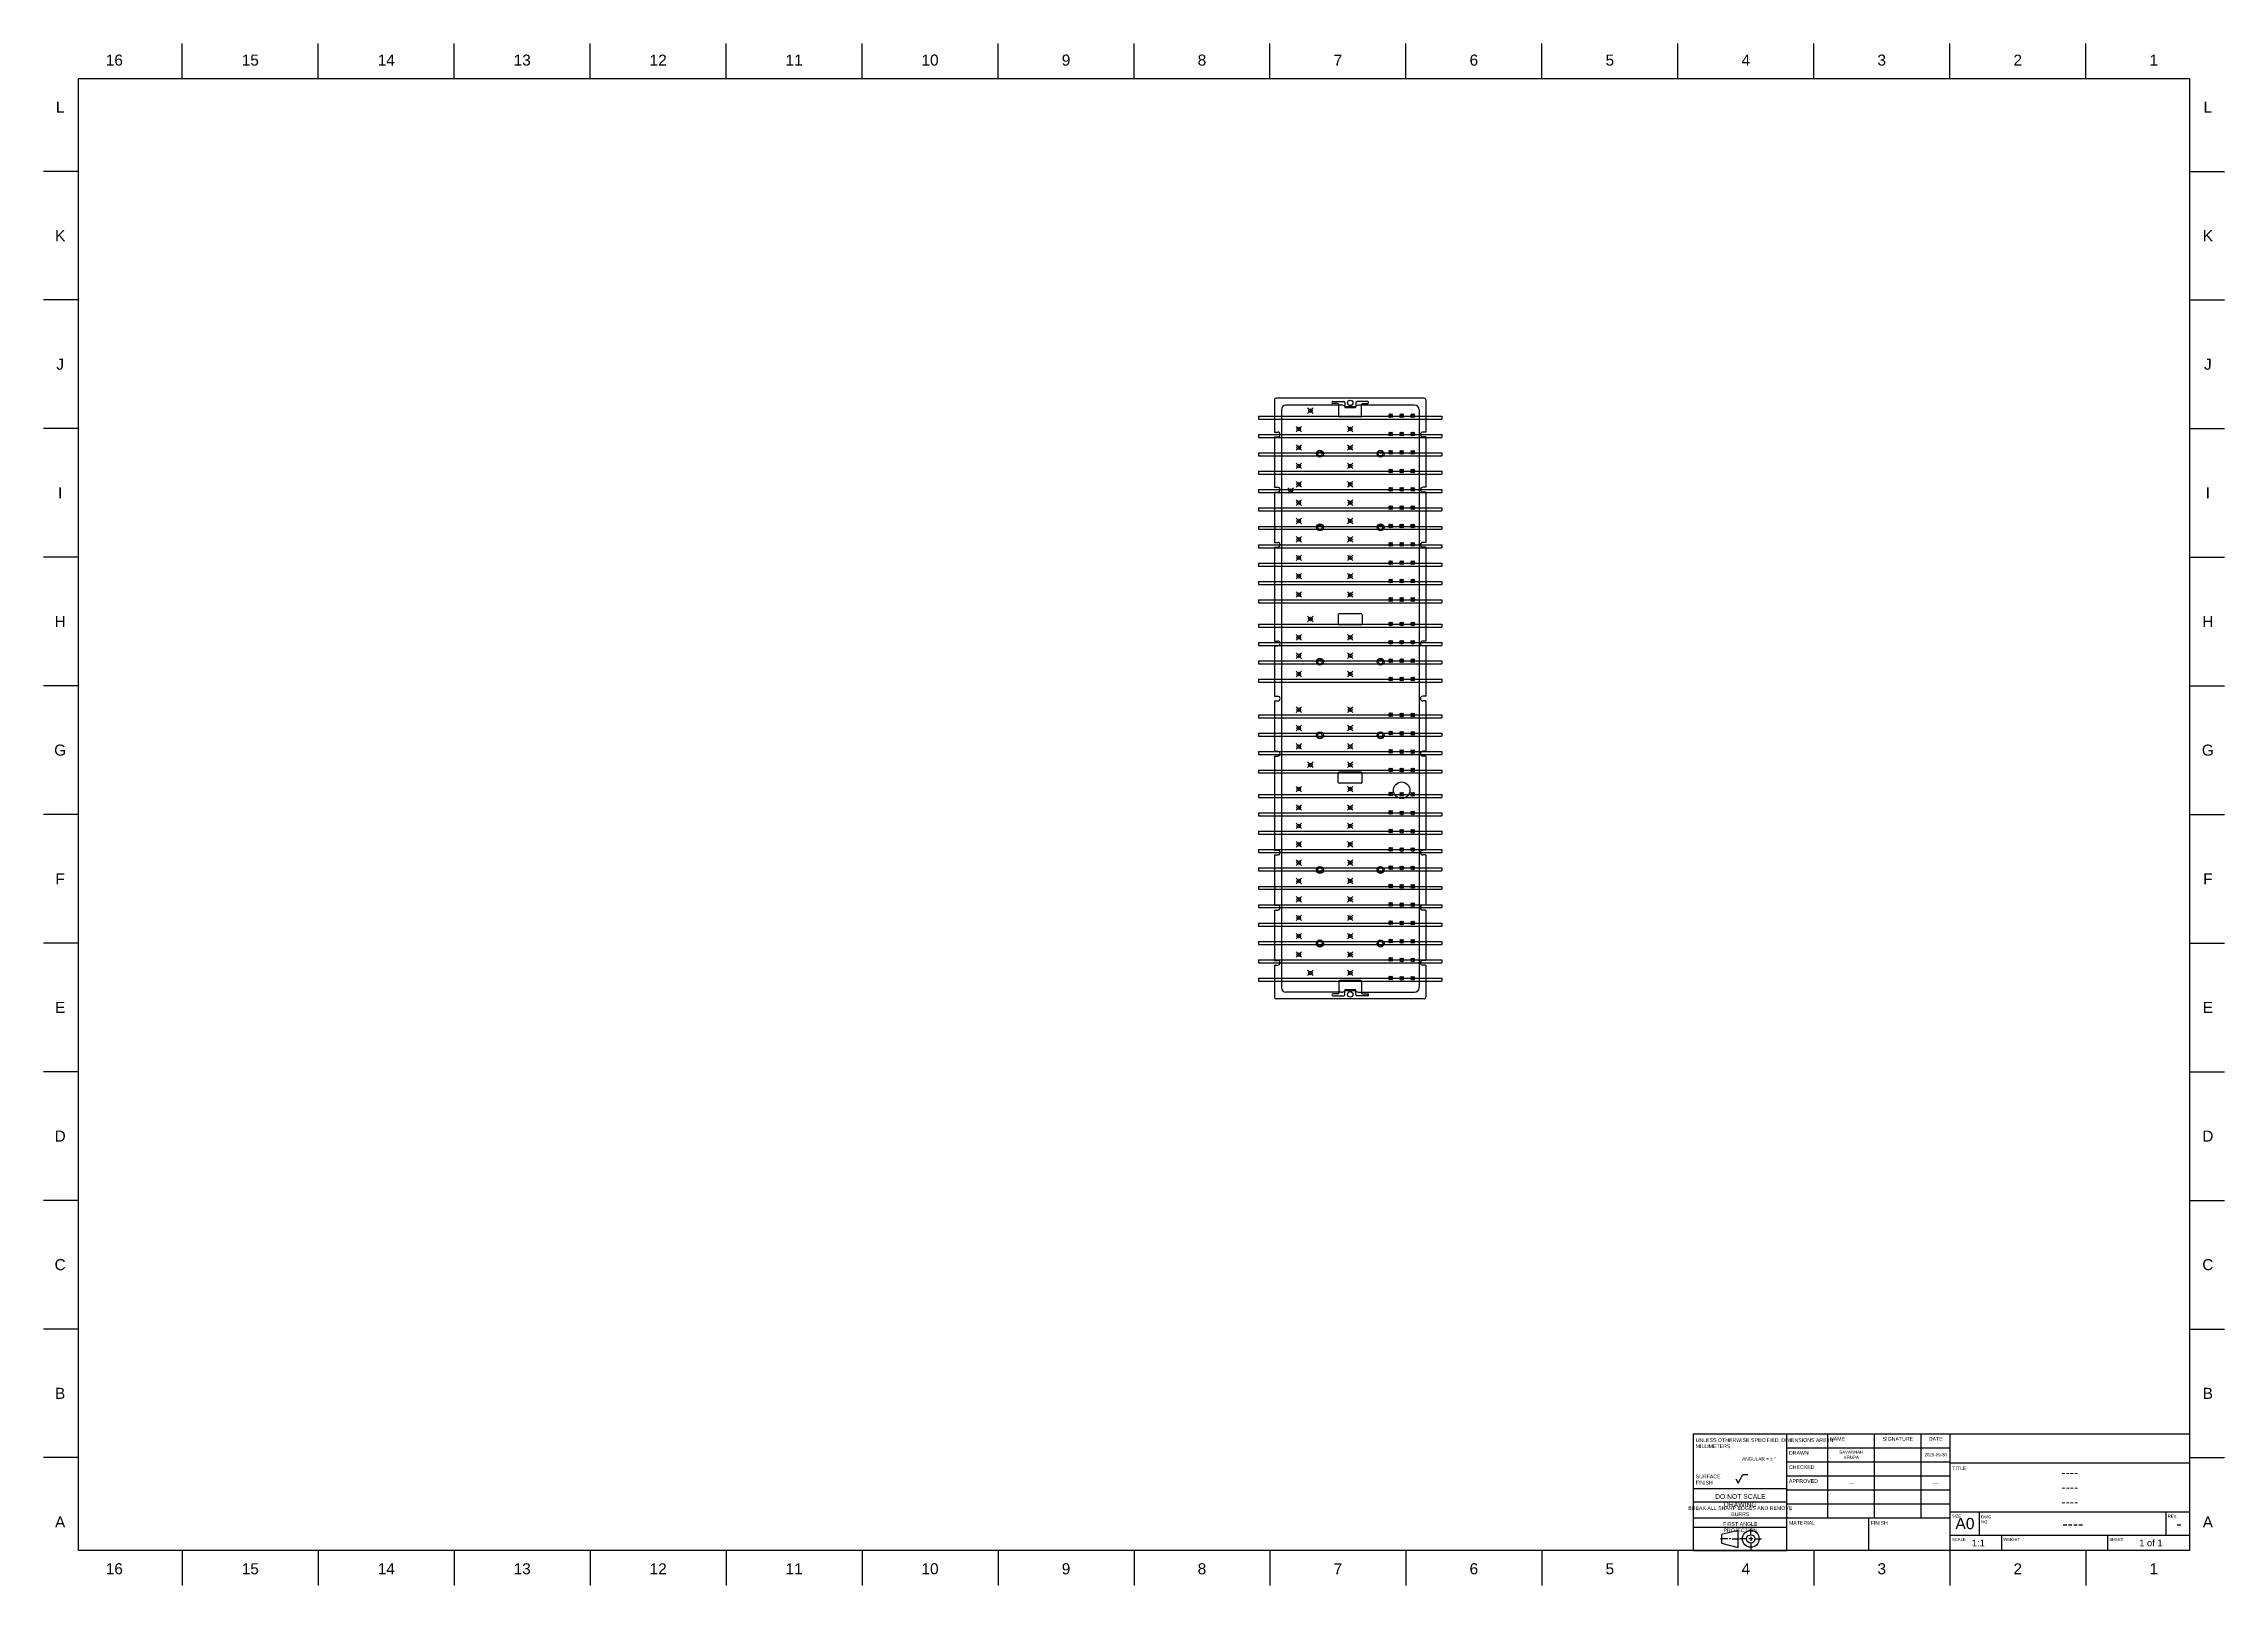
# Model space of a CAD drawing. Header units: millimetres. Extents: x 2 to 1189, y 1 to 840.
import ezdxf

# ---------------------------------------------------------------- set-up
doc = ezdxf.new("R2010")
doc.units = ezdxf.units.MM
for name, color, linetype in [('BORDER_FRAME', 7, 'Continuous'), ('BORDER_ZONES', 7, 'Continuous'), ('Default', 7, 'Continuous'), ('MODELSKETCH_VISIBLE', 7, 'Continuous'), ('TITLE_BLOCK', 7, 'Continuous'), ('VISIBLE', 7, 'Continuous')]:
    doc.layers.add(name, color=color, linetype=linetype)

msp = doc.modelspace()

# ---------------------------------------------------------------- linework, layer by layer
at = {"layer": 'BORDER_FRAME', "color": 7, "linetype": 'Continuous'}
for p, q in [((21, 20), (21, 821)), ((21, 821), (1170, 821)), ((1170, 821), (1170, 20)), ((1170, 20), (21, 20))]:
    msp.add_line(p, q, dxfattribs=at)
at = {"layer": 'BORDER_ZONES', "color": 7, "linetype": 'Continuous'}
for p, q in [((77.5, 821), (77.5, 840)), ((151.5, 821), (151.5, 840)), ((225.5, 821), (225.5, 840)), ((299.5, 821), (299.5, 840)), ((373.5, 821), (373.5, 840)), ((447.5, 821), (447.5, 840)), ((521.5, 821), (521.5, 840)), ((595.5, 821), (595.5, 840)), ((669.5, 821), (669.5, 840)), ((743.5, 821), (743.5, 840)), ((817.5, 821), (817.5, 840)), ((891.5, 821), (891.5, 840)), ((965.5, 821), (965.5, 840)), ((1039.5, 821), (1039.5, 840)), ((1113.5, 821), (1113.5, 840)), ((21, 770.5), (2, 770.5)), ((1170, 770.5), (1189, 770.5)), ((21, 700.5), (2, 700.5)), ((1170, 700.5), (1189, 700.5)), ((21, 630.5), (2, 630.5)), ((1170, 630.5), (1189, 630.5)), ((21, 560.5), (2, 560.5)), ((1170, 560.5), (1189, 560.5)), ((21, 490.5), (2, 490.5)), ((1170, 490.5), (1189, 490.5)), ((21, 420.5), (2, 420.5)), ((1170, 420.5), (1189, 420.5)), ((21, 350.5), (2, 350.5)), ((1170, 350.5), (1189, 350.5)), ((21, 280.5), (2, 280.5)), ((1170, 280.5), (1189, 280.5)), ((21, 210.5), (2, 210.5)), ((1170, 210.5), (1189, 210.5)), ((21, 140.5), (2, 140.5)), ((1170, 140.5), (1189, 140.5)), ((21, 70.5), (2, 70.5)), ((1170, 70.5), (1189, 70.5)), ((77.5, 20), (77.5, 1)), ((151.5, 20), (151.5, 1)), ((225.5, 20), (225.5, 1)), ((299.5, 20), (299.5, 1)), ((373.5, 20), (373.5, 1)), ((447.5, 20), (447.5, 1)), ((521.5, 20), (521.5, 1)), ((595.5, 20), (595.5, 1)), ((669.5, 20), (669.5, 1)), ((743.5, 20), (743.5, 1)), ((817.5, 20), (817.5, 1)), ((891.5, 20), (891.5, 1)), ((965.5, 20), (965.5, 1)), ((1039.5, 20), (1039.5, 1)), ((1113.5, 20), (1113.5, 1))]:
    msp.add_line(p, q, dxfattribs=at)
at = {"layer": 'Default', "color": 7, "linetype": 'Continuous'}
msp.add_circle((741.2, 433.7), 4.5, dxfattribs=at)
at = {"layer": 'MODELSKETCH_VISIBLE', "color": 7, "linetype": 'Continuous'}
for p, q in [((708.4, 643.3), (678.2, 643.3)), ((693.1, 641.8), (690, 638.8)), ((690, 641.8), (693.1, 638.8)), ((710.2, 642.5), (716.2, 642.5)), ((748.2, 643.3), (718, 643.3)), ((663.3, 637.3), (763.1, 637.3)), ((663.3, 637.3), (663.3, 635.7)), ((663.3, 635.7), (763.1, 635.7)), ((675.7, 640.8), (675.7, 326.3)), ((683.7, 631.7), (686.7, 628.7)), ((686.7, 631.7), (683.7, 628.7)), ((711.7, 631.7), (714.7, 628.7)), ((714.7, 631.7), (711.7, 628.7)), ((736.2, 638.5), (734.2, 636.5)), ((736.2, 636.5), (734.2, 638.5)), ((742.2, 636.5), (740.2, 638.5)), ((742.2, 638.5), (740.2, 636.5)), ((748.2, 638.5), (746.2, 636.5)), ((748.2, 636.5), (746.2, 638.5)), ((750.7, 640.8), (750.7, 326.3)), ((763.1, 637.3), (763.1, 635.7)), ((663.3, 627.3), (663.3, 625.7)), ((663.3, 627.3), (763.1, 627.3)), ((663.3, 625.7), (763.1, 625.7)), ((663.3, 617.3), (663.3, 615.7)), ((663.3, 617.3), (763.1, 617.3)), ((683.7, 621.7), (686.7, 618.7)), ((686.7, 621.7), (683.7, 618.7)), ((714.7, 621.7), (711.7, 618.7)), ((711.7, 621.7), (714.7, 618.7)), ((736.2, 628.5), (734.2, 626.5)), ((736.2, 626.5), (734.2, 628.5)), ((736.2, 616.5), (734.2, 618.5)), ((736.2, 618.5), (734.2, 616.5)), ((742.2, 626.5), (740.2, 628.5)), ((742.2, 628.5), (740.2, 626.5)), ((742.2, 618.5), (740.2, 616.5)), ((742.2, 616.5), (740.2, 618.5)), ((748.2, 626.5), (746.2, 628.5)), ((748.2, 628.5), (746.2, 626.5)), ((748.2, 616.5), (746.2, 618.5)), ((748.2, 618.5), (746.2, 616.5)), ((763.1, 627.3), (763.1, 625.7)), ((763.1, 617.3), (763.1, 615.7)), ((663.3, 615.7), (763.1, 615.7)), ((663.3, 607.3), (763.1, 607.3)), ((663.3, 607.3), (663.3, 605.7)), ((663.3, 605.7), (763.1, 605.7)), ((686.7, 611.7), (683.7, 608.7)), ((683.7, 611.7), (686.7, 608.7)), ((714.7, 611.7), (711.7, 608.7)), ((711.7, 611.7), (714.7, 608.7)), ((736.2, 608.5), (734.2, 606.5)), ((736.2, 606.5), (734.2, 608.5)), ((742.2, 606.5), (740.2, 608.5)), ((742.2, 608.5), (740.2, 606.5)), ((748.2, 608.5), (746.2, 606.5)), ((748.2, 606.5), (746.2, 608.5)), ((763.1, 607.3), (763.1, 605.7)), ((663.3, 597.3), (763.1, 597.3)), ((663.3, 597.3), (663.3, 595.7)), ((663.3, 595.7), (763.1, 595.7)), ((679.3, 598.3), (682.3, 595.3)), ((682.3, 598.3), (679.3, 595.3)), ((683.7, 601.7), (686.7, 598.7)), ((686.7, 601.7), (683.7, 598.7)), ((711.7, 601.7), (714.7, 598.7)), ((714.7, 601.7), (711.7, 598.7)), ((736.2, 596.5), (734.2, 598.5)), ((736.2, 598.5), (734.2, 596.5)), ((742.2, 598.5), (740.2, 596.5)), ((742.2, 596.5), (740.2, 598.5)), ((748.2, 598.5), (746.2, 596.5)), ((748.2, 596.5), (746.2, 598.5)), ((763.1, 597.3), (763.1, 595.7)), ((663.3, 587.3), (663.3, 585.7)), ((663.3, 587.3), (763.1, 587.3)), ((663.3, 585.7), (763.1, 585.7)), ((683.7, 591.7), (686.7, 588.7)), ((686.7, 591.7), (683.7, 588.7)), ((683.7, 581.7), (686.7, 578.7)), ((686.7, 581.7), (683.7, 578.7)), ((714.7, 591.7), (711.7, 588.7)), ((711.7, 591.7), (714.7, 588.7)), ((711.7, 581.7), (714.7, 578.7)), ((714.7, 581.7), (711.7, 578.7)), ((736.2, 586.5), (734.2, 588.5)), ((736.2, 588.5), (734.2, 586.5)), ((742.2, 586.5), (740.2, 588.5)), ((742.2, 588.5), (740.2, 586.5)), ((748.2, 588.5), (746.2, 586.5)), ((748.2, 586.5), (746.2, 588.5)), ((763.1, 587.3), (763.1, 585.7)), ((663.3, 577.3), (663.3, 575.7)), ((663.3, 577.3), (763.1, 577.3)), ((663.3, 575.7), (763.1, 575.7)), ((686.7, 571.7), (683.7, 568.7)), ((683.7, 571.7), (686.7, 568.7)), ((714.7, 571.7), (711.7, 568.7)), ((711.7, 571.7), (714.7, 568.7)), ((736.2, 578.5), (734.2, 576.5)), ((736.2, 576.5), (734.2, 578.5)), ((742.2, 576.5), (740.2, 578.5)), ((742.2, 578.5), (740.2, 576.5)), ((748.2, 578.5), (746.2, 576.5)), ((748.2, 576.5), (746.2, 578.5)), ((763.1, 577.3), (763.1, 575.7)), ((663.3, 567.3), (763.1, 567.3)), ((663.3, 567.3), (663.3, 565.7)), ((663.3, 565.7), (763.1, 565.7)), ((686.7, 561.7), (683.7, 558.7)), ((683.7, 561.7), (686.7, 558.7)), ((714.7, 561.7), (711.7, 558.7)), ((711.7, 561.7), (714.7, 558.7)), ((736.2, 566.5), (734.2, 568.5)), ((736.2, 568.5), (734.2, 566.5)), ((736.2, 558.5), (734.2, 556.5)), ((736.2, 556.5), (734.2, 558.5)), ((742.2, 568.5), (740.2, 566.5)), ((742.2, 566.5), (740.2, 568.5)), ((742.2, 556.5), (740.2, 558.5)), ((742.2, 558.5), (740.2, 556.5)), ((748.2, 566.5), (746.2, 568.5)), ((748.2, 568.5), (746.2, 566.5)), ((748.2, 556.5), (746.2, 558.5)), ((748.2, 558.5), (746.2, 556.5)), ((763.1, 567.3), (763.1, 565.7)), ((663.3, 557.3), (763.1, 557.3)), ((663.3, 557.3), (663.3, 555.7)), ((663.3, 555.7), (763.1, 555.7)), ((663.3, 547.3), (663.3, 545.7)), ((663.3, 547.3), (763.1, 547.3)), ((686.7, 551.7), (683.7, 548.7)), ((683.7, 551.7), (686.7, 548.7)), ((714.7, 551.7), (711.7, 548.7)), ((711.7, 551.7), (714.7, 548.7)), ((736.2, 546.5), (734.2, 548.5)), ((736.2, 548.5), (734.2, 546.5)), ((742.2, 548.5), (740.2, 546.5)), ((742.2, 546.5), (740.2, 548.5)), ((748.2, 546.5), (746.2, 548.5)), ((748.2, 548.5), (746.2, 546.5)), ((763.1, 557.3), (763.1, 555.7)), ((763.1, 547.3), (763.1, 545.7)), ((663.3, 545.7), (763.1, 545.7)), ((663.3, 537.3), (663.3, 535.7)), ((663.3, 537.3), (763.1, 537.3)), ((663.3, 535.7), (763.1, 535.7)), ((683.7, 541.7), (686.7, 538.7)), ((686.7, 541.7), (683.7, 538.7)), ((714.7, 541.7), (711.7, 538.7)), ((711.7, 541.7), (714.7, 538.7)), ((736.2, 538.5), (734.2, 536.5)), ((736.2, 536.5), (734.2, 538.5)), ((742.2, 536.5), (740.2, 538.5)), ((742.2, 538.5), (740.2, 536.5)), ((748.2, 538.5), (746.2, 536.5)), ((748.2, 536.5), (746.2, 538.5)), ((763.1, 537.3), (763.1, 535.7)), ((663.3, 524.1), (763.1, 524.1)), ((663.3, 524.1), (663.3, 522.5)), ((663.3, 522.5), (763.1, 522.5)), ((690, 528.4), (693.1, 525.4)), ((693.1, 528.4), (690, 525.4)), ((736.2, 525.2), (734.2, 523.3)), ((736.2, 523.3), (734.2, 525.2)), ((742.2, 523.3), (740.2, 525.2)), ((742.2, 525.2), (740.2, 523.3)), ((748.2, 525.2), (746.2, 523.3)), ((748.2, 523.3), (746.2, 525.2)), ((763.1, 524.1), (763.1, 522.5)), ((663.3, 514.1), (663.3, 512.5)), ((663.3, 514.1), (763.1, 514.1)), ((663.3, 512.5), (763.1, 512.5)), ((686.7, 518.5), (683.7, 515.4)), ((683.7, 518.5), (686.7, 515.4)), ((711.7, 518.5), (714.7, 515.4)), ((714.7, 518.5), (711.7, 515.4)), ((736.2, 515.2), (734.2, 513.3)), ((736.2, 513.3), (734.2, 515.2)), ((742.2, 515.2), (740.2, 513.3)), ((742.2, 513.3), (740.2, 515.2)), ((748.2, 513.3), (746.2, 515.2)), ((748.2, 515.2), (746.2, 513.3)), ((763.1, 514.1), (763.1, 512.5)), ((663.3, 504.1), (763.1, 504.1)), ((663.3, 504.1), (663.3, 502.5)), ((663.3, 502.5), (763.1, 502.5)), ((683.7, 508.5), (686.7, 505.4)), ((686.7, 508.5), (683.7, 505.4)), ((711.7, 508.5), (714.7, 505.4)), ((714.7, 508.5), (711.7, 505.4)), ((736.2, 503.3), (734.2, 505.2)), ((736.2, 505.2), (734.2, 503.3)), ((742.2, 505.2), (740.2, 503.3)), ((742.2, 503.3), (740.2, 505.2)), ((748.2, 505.2), (746.2, 503.3)), ((748.2, 503.3), (746.2, 505.2)), ((763.1, 504.1), (763.1, 502.5)), ((663.3, 494.1), (663.3, 492.5)), ((663.3, 494.1), (763.1, 494.1)), ((663.3, 492.5), (763.1, 492.5)), ((686.7, 498.5), (683.7, 495.4)), ((683.7, 498.5), (686.7, 495.4)), ((714.7, 498.5), (711.7, 495.4)), ((711.7, 498.5), (714.7, 495.4)), ((736.2, 495.2), (734.2, 493.3)), ((736.2, 493.3), (734.2, 495.2)), ((742.2, 493.3), (740.2, 495.2)), ((742.2, 495.2), (740.2, 493.3)), ((748.2, 495.2), (746.2, 493.3)), ((748.2, 493.3), (746.2, 495.2)), ((763.1, 494.1), (763.1, 492.5)), ((683.7, 479.1), (686.7, 476)), ((686.7, 479.1), (683.7, 476)), ((711.7, 479.1), (714.7, 476)), ((714.7, 479.1), (711.7, 476)), ((736.2, 473.9), (734.2, 475.8)), ((736.2, 475.8), (734.2, 473.9)), ((742.2, 473.7), (740.2, 475.7)), ((742.2, 475.7), (740.2, 473.7)), ((748.2, 475.7), (746.2, 473.7)), ((748.2, 473.7), (746.2, 475.7)), ((663.3, 474.7), (663.3, 473.1)), ((663.3, 474.7), (763.1, 474.7)), ((663.3, 473.1), (763.1, 473.1)), ((663.3, 464.7), (663.3, 463.1)), ((663.3, 464.7), (763.1, 464.7)), ((663.3, 463.1), (763.1, 463.1)), ((683.7, 469.1), (686.7, 466)), ((686.7, 469.1), (683.7, 466)), ((711.7, 469.1), (714.7, 466)), ((714.7, 469.1), (711.7, 466)), ((736.2, 465.8), (734.2, 463.9)), ((736.2, 463.9), (734.2, 465.8)), ((742.2, 465.7), (740.2, 463.7)), ((742.2, 463.7), (740.2, 465.7)), ((748.2, 465.7), (746.2, 463.7)), ((748.2, 463.7), (746.2, 465.7)), ((763.1, 474.7), (763.1, 473.1)), ((763.1, 464.7), (763.1, 463.1)), ((663.3, 454.7), (663.3, 453.1)), ((663.3, 454.7), (763.1, 454.7)), ((663.3, 453.1), (763.1, 453.1)), ((683.7, 459.1), (686.7, 456)), ((686.7, 459.1), (683.7, 456)), ((711.7, 459.1), (714.7, 456)), ((714.7, 459.1), (711.7, 456)), ((736.2, 453.9), (734.2, 455.8)), ((736.2, 455.8), (734.2, 453.9)), ((742.2, 453.7), (740.2, 455.7)), ((742.2, 455.7), (740.2, 453.7)), ((748.2, 455.7), (746.2, 453.7)), ((748.2, 453.7), (746.2, 455.7)), ((763.1, 454.7), (763.1, 453.1)), ((663.3, 444.7), (663.3, 443.1)), ((663.3, 444.7), (763.1, 444.7)), ((663.3, 443.1), (763.1, 443.1)), ((690, 449.1), (693.1, 446)), ((693.1, 449.1), (690, 446)), ((711.7, 449.1), (714.7, 446)), ((714.7, 449.1), (711.7, 446)), ((736.2, 445.8), (734.2, 443.9)), ((736.2, 443.9), (734.2, 445.8)), ((742.2, 445.7), (740.2, 443.7)), ((742.2, 443.7), (740.2, 445.7)), ((748.2, 443.7), (746.2, 445.7)), ((748.2, 445.7), (746.2, 443.7)), ((763.1, 444.7), (763.1, 443.1)), ((663.3, 431.4), (663.3, 429.8)), ((663.3, 431.4), (763.1, 431.4)), ((663.3, 429.8), (763.1, 429.8)), ((686.7, 435.8), (683.7, 432.8)), ((683.7, 435.8), (686.7, 432.8)), ((714.7, 435.8), (711.7, 432.8)), ((711.7, 435.8), (714.7, 432.8)), ((736.2, 430.6), (734.2, 432.6)), ((736.2, 432.6), (734.2, 430.6)), ((742.2, 430.5), (740.2, 432.4)), ((742.2, 432.4), (740.2, 430.5)), ((748.2, 432.4), (746.2, 430.5)), ((748.2, 430.5), (746.2, 432.4)), ((763.1, 431.4), (763.1, 429.8)), ((663.3, 421.4), (763.1, 421.4)), ((663.3, 421.4), (663.3, 419.8)), ((663.3, 419.8), (763.1, 419.8)), ((683.7, 425.8), (686.7, 422.8)), ((686.7, 425.8), (683.7, 422.8)), ((686.7, 415.8), (683.7, 412.8)), ((683.7, 415.8), (686.7, 412.8)), ((711.7, 425.8), (714.7, 422.8)), ((714.7, 425.8), (711.7, 422.8)), ((714.7, 415.8), (711.7, 412.8)), ((711.7, 415.8), (714.7, 412.8)), ((736.2, 422.6), (734.2, 420.6)), ((736.2, 420.6), (734.2, 422.6)), ((742.2, 420.5), (740.2, 422.4)), ((742.2, 422.4), (740.2, 420.5)), ((748.2, 422.4), (746.2, 420.5)), ((748.2, 420.5), (746.2, 422.4)), ((763.1, 421.4), (763.1, 419.8)), ((663.3, 411.4), (663.3, 409.8)), ((663.3, 411.4), (763.1, 411.4)), ((663.3, 409.8), (763.1, 409.8)), ((683.7, 405.8), (686.7, 402.8)), ((686.7, 405.8), (683.7, 402.8)), ((711.7, 405.8), (714.7, 402.8)), ((714.7, 405.8), (711.7, 402.8)), ((736.2, 412.6), (734.2, 410.6)), ((736.2, 410.6), (734.2, 412.6)), ((742.2, 410.5), (740.2, 412.4)), ((742.2, 412.4), (740.2, 410.5)), ((748.2, 410.5), (746.2, 412.4)), ((748.2, 412.4), (746.2, 410.5)), ((763.1, 411.4), (763.1, 409.8)), ((663.3, 401.4), (663.3, 399.8)), ((663.3, 401.4), (763.1, 401.4)), ((663.3, 399.8), (763.1, 399.8)), ((686.7, 395.8), (683.7, 392.8)), ((683.7, 395.8), (686.7, 392.8)), ((711.7, 395.8), (714.7, 392.8)), ((714.7, 395.8), (711.7, 392.8)), ((736.2, 402.6), (734.2, 400.6)), ((736.2, 400.6), (734.2, 402.6)), ((736.2, 390.6), (734.2, 392.6)), ((736.2, 392.6), (734.2, 390.6)), ((742.2, 400.5), (740.2, 402.4)), ((742.2, 402.4), (740.2, 400.5)), ((742.2, 390.5), (740.2, 392.4)), ((742.2, 392.4), (740.2, 390.5)), ((748.2, 400.5), (746.2, 402.4)), ((748.2, 402.4), (746.2, 400.5)), ((748.2, 390.5), (746.2, 392.4)), ((748.2, 392.4), (746.2, 390.5)), ((763.1, 401.4), (763.1, 399.8)), ((663.3, 391.4), (763.1, 391.4)), ((663.3, 391.4), (663.3, 389.8)), ((663.3, 389.8), (763.1, 389.8)), ((663.3, 381.4), (763.1, 381.4)), ((663.3, 381.4), (663.3, 379.8)), ((686.7, 385.8), (683.7, 382.8)), ((683.7, 385.8), (686.7, 382.8)), ((714.7, 385.8), (711.7, 382.8)), ((711.7, 385.8), (714.7, 382.8)), ((736.2, 382.6), (734.2, 380.6)), ((736.2, 380.6), (734.2, 382.6)), ((742.2, 382.4), (740.2, 380.5)), ((742.2, 380.5), (740.2, 382.4)), ((748.2, 380.5), (746.2, 382.4)), ((748.2, 382.4), (746.2, 380.5)), ((763.1, 391.4), (763.1, 389.8)), ((763.1, 381.4), (763.1, 379.8)), ((663.3, 379.8), (763.1, 379.8)), ((663.3, 371.4), (663.3, 369.8)), ((663.3, 371.4), (763.1, 371.4)), ((663.3, 369.8), (763.1, 369.8)), ((683.7, 375.8), (686.7, 372.8)), ((686.7, 375.8), (683.7, 372.8)), ((711.7, 375.8), (714.7, 372.8)), ((714.7, 375.8), (711.7, 372.8)), ((736.2, 370.6), (734.2, 372.6)), ((736.2, 372.6), (734.2, 370.6)), ((742.2, 372.4), (740.2, 370.5)), ((742.2, 370.5), (740.2, 372.4)), ((748.2, 372.4), (746.2, 370.5)), ((748.2, 370.5), (746.2, 372.4)), ((763.1, 371.4), (763.1, 369.8)), ((663.3, 361.4), (663.3, 359.8)), ((663.3, 361.4), (763.1, 361.4)), ((663.3, 359.8), (763.1, 359.8)), ((686.7, 365.8), (683.7, 362.8)), ((683.7, 365.8), (686.7, 362.8)), ((711.7, 365.8), (714.7, 362.8)), ((714.7, 365.8), (711.7, 362.8)), ((736.2, 362.6), (734.2, 360.6)), ((736.2, 360.6), (734.2, 362.6)), ((742.2, 360.5), (740.2, 362.4)), ((742.2, 362.4), (740.2, 360.5)), ((748.2, 360.5), (746.2, 362.4)), ((748.2, 362.4), (746.2, 360.5)), ((763.1, 361.4), (763.1, 359.8)), ((663.3, 351.4), (763.1, 351.4)), ((663.3, 351.4), (663.3, 349.8)), ((663.3, 349.8), (763.1, 349.8)), ((683.7, 355.8), (686.7, 352.8)), ((686.7, 355.8), (683.7, 352.8)), ((683.7, 345.8), (686.7, 342.8)), ((686.7, 345.8), (683.7, 342.8)), ((711.7, 355.8), (714.7, 352.8)), ((714.7, 355.8), (711.7, 352.8)), ((711.7, 345.8), (714.7, 342.8)), ((714.7, 345.8), (711.7, 342.8)), ((736.2, 352.6), (734.2, 350.6)), ((736.2, 350.6), (734.2, 352.6)), ((742.2, 352.4), (740.2, 350.5)), ((742.2, 350.5), (740.2, 352.4)), ((748.2, 352.4), (746.2, 350.5)), ((748.2, 350.5), (746.2, 352.4)), ((763.1, 351.4), (763.1, 349.8)), ((663.3, 341.4), (763.1, 341.4)), ((663.3, 341.4), (663.3, 339.8)), ((663.3, 339.8), (763.1, 339.8)), ((693.1, 335.8), (690, 332.8)), ((690, 335.8), (693.1, 332.8)), ((714.7, 335.8), (711.7, 332.8)), ((711.7, 335.8), (714.7, 332.8)), ((736.2, 340.6), (734.2, 342.6)), ((736.2, 342.6), (734.2, 340.6)), ((736.2, 330.6), (734.2, 332.6)), ((736.2, 332.6), (734.2, 330.6)), ((742.2, 342.4), (740.2, 340.5)), ((742.2, 340.5), (740.2, 342.4)), ((742.2, 330.5), (740.2, 332.4)), ((742.2, 332.4), (740.2, 330.5)), ((748.2, 340.5), (746.2, 342.4)), ((748.2, 342.4), (746.2, 340.5)), ((748.2, 332.4), (746.2, 330.5)), ((748.2, 330.5), (746.2, 332.4)), ((763.1, 341.4), (763.1, 339.8)), ((663.3, 331.4), (663.3, 329.8)), ((663.3, 331.4), (763.1, 331.4)), ((663.3, 329.8), (763.1, 329.8)), ((708.4, 323.8), (678.2, 323.8)), ((716.2, 324.6), (710.2, 324.6)), ((718, 323.8), (748.2, 323.8)), ((763.1, 331.4), (763.1, 329.8))]:
    msp.add_line(p, q, dxfattribs=at)
for centre, radius in [((691.5, 640.3), 1), ((685.2, 630.2), 1), ((713.2, 630.2), 1), ((735.2, 637.5), 1), ((741.2, 637.5), 1), ((747.2, 637.5), 1), ((685.2, 620.2), 1), ((696.7, 616.8), 1.88), ((713.2, 620.2), 1), ((729.7, 616.8), 1.88), ((735.2, 627.5), 1), ((735.2, 617.5), 1), ((741.2, 627.5), 1), ((741.2, 617.5), 1), ((747.2, 627.5), 1), ((747.2, 617.5), 1), ((685.2, 610.2), 1), ((713.2, 610.2), 1), ((735.2, 607.5), 1), ((741.2, 607.5), 1), ((747.2, 607.5), 1), ((680.8, 596.8), 1), ((685.2, 600.2), 1), ((713.2, 600.2), 1), ((735.2, 597.5), 1), ((741.2, 597.5), 1), ((747.2, 597.5), 1), ((685.2, 590.2), 1), ((713.2, 590.2), 1), ((735.2, 587.5), 1), ((741.2, 587.5), 1), ((747.2, 587.5), 1), ((685.2, 580.2), 1), ((685.2, 570.2), 1), ((696.7, 576.8), 1.88), ((713.2, 580.2), 1), ((713.2, 570.2), 1), ((729.7, 576.8), 1.88), ((735.2, 577.5), 1), ((741.2, 577.5), 1), ((747.2, 577.5), 1), ((685.2, 560.2), 1), ((713.2, 560.2), 1), ((735.2, 567.5), 1), ((735.2, 557.5), 1), ((741.2, 567.5), 1), ((741.2, 557.5), 1), ((747.2, 567.5), 1), ((747.2, 557.5), 1), ((685.2, 550.2), 1), ((713.2, 550.2), 1), ((735.2, 547.5), 1), ((741.2, 547.5), 1), ((747.2, 547.5), 1), ((685.2, 540.2), 1), ((713.2, 540.2), 1), ((735.2, 537.5), 1), ((741.2, 537.5), 1), ((747.2, 537.5), 1), ((691.5, 526.9), 1), ((735.2, 524.2), 1), ((741.2, 524.2), 1), ((747.2, 524.2), 1), ((685.2, 516.9), 1), ((713.2, 516.9), 1), ((735.2, 514.2), 1), ((741.2, 514.2), 1), ((747.2, 514.2), 1), ((685.2, 506.9), 1), ((696.7, 503.6), 1.88), ((713.2, 506.9), 1), ((729.7, 503.6), 1.88), ((735.2, 504.2), 1), ((741.2, 504.2), 1), ((747.2, 504.2), 1), ((685.2, 496.9), 1), ((713.2, 496.9), 1), ((735.2, 494.2), 1), ((741.2, 494.2), 1), ((747.2, 494.2), 1), ((685.2, 477.5), 1), ((713.2, 477.5), 1), ((735.2, 474.8), 1), ((741.2, 474.7), 1), ((747.2, 474.7), 1), ((685.2, 467.5), 1), ((696.7, 463.6), 1.88), ((713.2, 467.5), 1), ((729.7, 463.6), 1.88), ((735.2, 464.8), 1), ((741.2, 464.7), 1), ((747.2, 464.7), 1), ((685.2, 457.5), 1), ((713.2, 457.5), 1), ((735.2, 454.8), 1), ((741.2, 454.7), 1), ((747.2, 454.7), 1), ((691.5, 447.5), 1), ((713.2, 447.5), 1), ((735.2, 444.8), 1), ((741.2, 444.7), 1), ((747.2, 444.7), 1), ((685.2, 434.3), 1), ((713.2, 434.3), 1), ((735.2, 431.6), 1), ((741.2, 431.4), 1), ((747.2, 431.4), 1), ((685.2, 424.3), 1), ((713.2, 424.3), 1), ((735.2, 421.6), 1), ((741.2, 421.4), 1), ((747.2, 421.4), 1), ((685.2, 414.3), 1), ((685.2, 404.3), 1), ((713.2, 414.3), 1), ((713.2, 404.3), 1), ((735.2, 411.6), 1), ((741.2, 411.4), 1), ((747.2, 411.4), 1), ((685.2, 394.3), 1), ((696.7, 390.3), 1.88), ((713.2, 394.3), 1), ((729.7, 390.3), 1.88), ((735.2, 401.6), 1), ((735.2, 391.6), 1), ((741.2, 401.4), 1), ((741.2, 391.4), 1), ((747.2, 401.4), 1), ((747.2, 391.4), 1), ((685.2, 384.3), 1), ((713.2, 384.3), 1), ((735.2, 381.6), 1), ((741.2, 381.4), 1), ((747.2, 381.4), 1), ((685.2, 374.3), 1), ((713.2, 374.3), 1), ((735.2, 371.6), 1), ((741.2, 371.4), 1), ((747.2, 371.4), 1), ((685.2, 364.3), 1), ((713.2, 364.3), 1), ((735.2, 361.6), 1), ((741.2, 361.4), 1), ((747.2, 361.4), 1), ((685.2, 354.3), 1), ((685.2, 344.3), 1), ((696.7, 350.3), 1.88), ((713.2, 354.3), 1), ((713.2, 344.3), 1), ((729.7, 350.3), 1.88), ((735.2, 351.6), 1), ((741.2, 351.4), 1), ((747.2, 351.4), 1), ((691.5, 334.3), 1), ((713.2, 334.3), 1), ((735.2, 341.6), 1), ((735.2, 331.6), 1), ((741.2, 341.4), 1), ((741.2, 331.4), 1), ((747.2, 341.4), 1), ((747.2, 331.4), 1)]:
    msp.add_circle(centre, radius, dxfattribs=at)
for centre, start, end in [((678.2, 640.8), 90, 180), ((708.4, 640.8), 42.8436, 90), ((718, 640.8), 90, 137.1564), ((748.2, 640.8), 0, 90), ((678.2, 326.3), 180, 270), ((708.4, 326.3), 270, 317.1564), ((718, 326.3), 222.8436, 270), ((748.2, 326.3), 270, 0)]:
    msp.add_arc(centre, 2.5, start, end, dxfattribs=at)
at = {"layer": 'TITLE_BLOCK', "color": 7, "linetype": 'Continuous'}
for p, q in [((900.1, 20), (900.1, 83.5)), ((900.1, 83.5), (950.9, 83.5)), ((950.9, 20), (950.9, 83.5)), ((950.9, 83.5), (1039.8, 83.5)), ((973.1, 37.8), (973.1, 83.5)), ((998.5, 37.8), (998.5, 83.5)), ((1024, 37.8), (1024, 83.5)), ((1039.8, 20), (1039.8, 83.5)), ((1039.8, 83.5), (1170, 83.5)), ((950.9, 75.9), (1039.8, 75.9)), ((924.3, 56.7), (926.9, 61.3)), ((926.9, 61.3), (929.7, 61.3)), ((950.9, 68.3), (1039.8, 68.3)), ((950.9, 60.6), (1039.8, 60.6)), ((1039.8, 67.6), (1170, 67.6)), ((900.1, 53.8), (950.9, 53.8)), ((923, 58.9), (924.3, 56.7)), ((950.9, 53), (1039.8, 53)), ((900.1, 46.4), (950.9, 46.4)), ((900.1, 37.8), (950.9, 37.8)), ((950.9, 45.4), (1039.8, 45.4)), ((950.9, 37.8), (1039.8, 37.8)), ((995.4, 20), (995.4, 37.8)), ((1039.8, 41), (1170, 41)), ((1055.7, 28.3), (1055.7, 41)), ((1157.3, 28.3), (1157.3, 41)), ((900.1, 32.7), (950.9, 32.7)), ((918.7, 26.3), (914.7, 26.3)), ((924.4, 30.9), (915.2, 28.6)), ((915.2, 28.6), (915.2, 24)), ((915.2, 24), (924.4, 21.7)), ((920.3, 26.3), (919.4, 26.3)), ((921, 26.3), (925, 26.3)), ((924.4, 21.7), (924.4, 30.9)), ((929, 26.3), (925.5, 26.3)), ((932.4, 26.3), (930.1, 26.3)), ((931.2, 28.6), (931.2, 32)), ((931.2, 27.4), (931.2, 25.2)), ((931.2, 24), (931.2, 20.6)), ((933.5, 26.3), (937, 26.3)), ((1039.8, 28.3), (1170, 28.3)), ((1067.8, 20), (1067.8, 28.3)), ((1125.5, 20), (1125.5, 28.3)), ((900.1, 20), (950.9, 20))]:
    msp.add_line(p, q, dxfattribs=at)
for radius in [4.57, 2.29]:
    msp.add_circle((931.2, 26.3), radius, dxfattribs=at)
at = {"layer": 'VISIBLE', "color": 7, "linetype": 'Continuous'}
for p, q in [((671.9, 646.1), (671.9, 628.6)), ((753.4, 647.1), (672.9, 647.1)), ((703.7, 645.2), (709.7, 645.2)), ((706.5, 644.2), (703.7, 644.2)), ((707, 637.4), (707, 643.7)), ((710.2, 644.7), (710.2, 642.4)), ((710.7, 641.9), (715.7, 641.9)), ((716.2, 644.7), (716.2, 642.4)), ((722.7, 645.2), (716.7, 645.2)), ((719.4, 637.4), (719.4, 643.7)), ((719.9, 644.2), (722.7, 644.2)), ((754.4, 646.1), (754.4, 628.6)), ((718.9, 636.9), (707.5, 636.9)), ((671.9, 628.6), (673.7, 628.6)), ((671.9, 626), (671.9, 598.6)), ((671.9, 626), (673.7, 626)), ((754.4, 628.6), (752.7, 628.6)), ((754.4, 626), (752.7, 626)), ((754.4, 626), (754.4, 598.6)), ((671.9, 598.6), (673.7, 598.6)), ((671.9, 596), (671.9, 568.6)), ((671.9, 596), (673.7, 596)), ((754.4, 598.6), (752.7, 598.6)), ((754.4, 596), (752.7, 596)), ((754.4, 596), (754.4, 568.6)), ((671.9, 568.6), (673.7, 568.6)), ((671.9, 566), (671.9, 514.9)), ((671.9, 566), (673.7, 566)), ((754.4, 568.6), (752.7, 568.6)), ((754.4, 566), (752.7, 566)), ((754.4, 566), (754.4, 514.9)), ((706.7, 529.2), (706.7, 524.2)), ((719.2, 529.7), (707.2, 529.7)), ((719.2, 523.7), (707.2, 523.7)), ((719.7, 529.2), (719.7, 524.2)), ((671.9, 514.9), (673.7, 514.9)), ((671.9, 512.3), (671.9, 484.9)), ((671.9, 512.3), (673.7, 512.3)), ((754.4, 514.9), (752.7, 514.9)), ((754.4, 512.3), (752.7, 512.3)), ((754.4, 512.3), (754.4, 484.9)), ((671.9, 484.9), (673.7, 484.9)), ((671.9, 482.3), (671.9, 454.9)), ((671.9, 482.3), (673.7, 482.3)), ((754.4, 484.9), (752.7, 484.9)), ((754.4, 482.3), (752.7, 482.3)), ((754.4, 482.3), (754.4, 454.9)), ((671.9, 454.9), (673.7, 454.9)), ((671.9, 452.3), (671.9, 401.1)), ((671.9, 452.3), (673.7, 452.3)), ((754.4, 454.9), (752.7, 454.9)), ((754.4, 452.3), (752.7, 452.3)), ((754.4, 452.3), (754.4, 401.1)), ((706.7, 438), (706.7, 443)), ((719.2, 443.5), (707.2, 443.5)), ((719.7, 438), (719.7, 443)), ((719.2, 437.5), (707.2, 437.5)), ((671.9, 401.1), (673.7, 401.1)), ((671.9, 398.5), (671.9, 371.1)), ((671.9, 398.5), (673.7, 398.5)), ((754.4, 401.1), (752.7, 401.1)), ((754.4, 398.5), (752.7, 398.5)), ((754.4, 398.5), (754.4, 371.1)), ((671.9, 371.1), (673.7, 371.1)), ((671.9, 368.5), (671.9, 341.1)), ((671.9, 368.5), (673.7, 368.5)), ((754.4, 371.1), (752.7, 371.1)), ((754.4, 368.5), (752.7, 368.5)), ((754.4, 368.5), (754.4, 341.1)), ((671.9, 341.1), (673.7, 341.1)), ((671.9, 338.5), (671.9, 321.1)), ((671.9, 338.5), (673.7, 338.5)), ((754.4, 341.1), (752.7, 341.1)), ((754.4, 338.5), (752.7, 338.5)), ((754.4, 338.5), (754.4, 321.1)), ((706.5, 322.9), (703.7, 322.9)), ((703.7, 321.9), (709.7, 321.9)), ((707, 329.7), (707, 323.4)), ((718.9, 330.2), (707.5, 330.2)), ((710.2, 322.4), (710.2, 324.7)), ((710.7, 325.2), (715.7, 325.2)), ((716.2, 322.4), (716.2, 324.7)), ((722.7, 321.9), (716.7, 321.9)), ((719.4, 329.7), (719.4, 323.4)), ((719.9, 322.9), (722.7, 322.9)), ((753.4, 320.1), (672.9, 320.1))]:
    msp.add_line(p, q, dxfattribs=at)
for centre, radius in [((713.2, 644.5), 1.5), ((696.7, 616.8), 1.2), ((729.7, 616.8), 1.2), ((696.7, 576.8), 1.2), ((729.7, 576.8), 1.2), ((696.7, 503.6), 1.2), ((729.7, 503.6), 1.2), ((696.7, 463.6), 1.2), ((729.7, 463.6), 1.2), ((696.7, 390.3), 1.2), ((729.7, 390.3), 1.2), ((696.7, 350.3), 1.2), ((729.7, 350.3), 1.2), ((713.2, 322.6), 1.5)]:
    msp.add_circle(centre, radius, dxfattribs=at)
for centre, radius, start, end in [((672.9, 646.1), 1, 90, 180), ((703.7, 644.7), 0.5, 90, 270), ((706.5, 643.7), 0.5, 0, 90), ((709.7, 644.7), 0.5, 0, 90), ((710.7, 642.4), 0.5, 180, 270), ((715.7, 642.4), 0.5, 270, 0), ((716.7, 644.7), 0.5, 90, 180), ((719.9, 643.7), 0.5, 90, 180), ((722.7, 644.7), 0.5, 270, 90), ((753.4, 646.1), 1, 0, 90), ((707.5, 637.4), 0.5, 180, 270), ((718.9, 637.4), 0.5, 270, 0), ((673.7, 627.3), 1.3, 270, 90), ((752.7, 627.3), 1.3, 90, 270), ((673.7, 597.3), 1.3, 270, 90), ((752.7, 597.3), 1.3, 90, 270), ((673.7, 567.3), 1.3, 270, 90), ((752.7, 567.3), 1.3, 90, 270), ((707.2, 529.2), 0.5, 90, 180), ((707.2, 524.2), 0.5, 180, 270), ((719.2, 529.2), 0.5, 0, 90), ((719.2, 524.2), 0.5, 270, 0), ((673.7, 513.6), 1.3, 270, 90), ((752.7, 513.6), 1.3, 90, 270), ((673.7, 483.6), 1.3, 270, 90), ((752.7, 483.6), 1.3, 90, 270), ((673.7, 453.6), 1.3, 270, 90), ((752.7, 453.6), 1.3, 90, 270), ((707.2, 443), 0.5, 90, 180), ((719.2, 443), 0.5, 0, 90), ((707.2, 438), 0.5, 180, 270), ((719.2, 438), 0.5, 270, 0), ((673.7, 399.8), 1.3, 270, 90), ((752.7, 399.8), 1.3, 90, 270), ((673.7, 369.8), 1.3, 270, 90), ((752.7, 369.8), 1.3, 90, 270), ((673.7, 339.8), 1.3, 270, 90), ((752.7, 339.8), 1.3, 90, 270), ((672.9, 321.1), 1, 180, 270), ((703.7, 322.4), 0.5, 90, 270), ((706.5, 323.4), 0.5, 270, 0), ((707.5, 329.7), 0.5, 90, 180), ((709.7, 322.4), 0.5, 270, 0), ((710.7, 324.7), 0.5, 90, 180), ((715.7, 324.7), 0.5, 0, 90), ((716.7, 322.4), 0.5, 180, 270), ((718.9, 329.7), 0.5, 0, 90), ((719.9, 323.4), 0.5, 180, 270), ((722.7, 322.4), 0.5, 270, 90), ((753.4, 321.1), 1, 270, 0)]:
    msp.add_arc(centre, radius, start, end, dxfattribs=at)

# ---------------------------------------------------------------- texts
at = {"layer": 'BORDER_ZONES', "char_height": 6, "attachment_point": 5}
for s, insert, width in [('{\\fArial|b0||i0||c0|p34;\\C7;\\H6.;\\W1.;16}', (40.5, 831), 9.391), ('{\\fArial|b0||i0||c0|p34;\\C7;\\H6.;\\W1.;15}', (114.5, 831), 9.391), ('{\\fArial|b0||i0||c0|p34;\\C7;\\H6.;\\W1.;14}', (188.5, 831), 9.391), ('{\\fArial|b0||i0||c0|p34;\\C7;\\H6.;\\W1.;13}', (262.5, 831), 9.391), ('{\\fArial|b0||i0||c0|p34;\\C7;\\H6.;\\W1.;12}', (336.5, 831), 9.391), ('{\\fArial|b0||i0||c0|p34;\\C7;\\H6.;\\W1.;11}', (410.5, 831), 9.391), ('{\\fArial|b0||i0||c0|p34;\\C7;\\H6.;\\W1.;10}', (484.5, 831), 9.391), ('{\\fArial|b0||i0||c0|p34;\\C7;\\H6.;\\W1.;9}', (558.5, 831), 4.696), ('{\\fArial|b0||i0||c0|p34;\\C7;\\H6.;\\W1.;8}', (632.5, 831), 4.696), ('{\\fArial|b0||i0||c0|p34;\\C7;\\H6.;\\W1.;7}', (706.5, 831), 4.696), ('{\\fArial|b0||i0||c0|p34;\\C7;\\H6.;\\W1.;6}', (780.5, 831), 4.696), ('{\\fArial|b0||i0||c0|p34;\\C7;\\H6.;\\W1.;5}', (854.5, 831), 4.696), ('{\\fArial|b0||i0||c0|p34;\\C7;\\H6.;\\W1.;4}', (928.5, 831), 4.696), ('{\\fArial|b0||i0||c0|p34;\\C7;\\H6.;\\W1.;3}', (1002.5, 831), 4.696), ('{\\fArial|b0||i0||c0|p34;\\C7;\\H6.;\\W1.;2}', (1076.5, 831), 4.696), ('{\\fArial|b0||i0||c0|p34;\\C7;\\H6.;\\W1.;1}', (1150.5, 831), 4.696), ('{\\fArial|b0||i0||c0|p34;\\C7;\\H6.;\\W1.;L}', (11, 805.5), 4.696), ('{\\fArial|b0||i0||c0|p34;\\C7;\\H6.;\\W1.;L}', (1180, 805.5), 4.696), ('{\\fArial|b0||i0||c0|p34;\\C7;\\H6.;\\W1.;K}', (11, 735.5), 5.609), ('{\\fArial|b0||i0||c0|p34;\\C7;\\H6.;\\W1.;K}', (1180, 735.5), 5.609), ('{\\fArial|b0||i0||c0|p34;\\C7;\\H6.;\\W1.;J}', (11, 665.5), 4.174), ('{\\fArial|b0||i0||c0|p34;\\C7;\\H6.;\\W1.;J}', (1180, 665.5), 4.174), ('{\\fArial|b0||i0||c0|p34;\\C7;\\H6.;\\W1.;I}', (11, 595.5), 2.348), ('{\\fArial|b0||i0||c0|p34;\\C7;\\H6.;\\W1.;I}', (1180, 595.5), 2.348), ('{\\fArial|b0||i0||c0|p34;\\C7;\\H6.;\\W1.;H}', (11, 525.5), 6), ('{\\fArial|b0||i0||c0|p34;\\C7;\\H6.;\\W1.;H}', (1180, 525.5), 6), ('{\\fArial|b0||i0||c0|p34;\\C7;\\H6.;\\W1.;G}', (11, 455.5), 6.522), ('{\\fArial|b0||i0||c0|p34;\\C7;\\H6.;\\W1.;G}', (1180, 455.5), 6.522), ('{\\fArial|b0||i0||c0|p34;\\C7;\\H6.;\\W1.;F}', (11, 385.5), 5.087), ('{\\fArial|b0||i0||c0|p34;\\C7;\\H6.;\\W1.;F}', (1180, 385.5), 5.087), ('{\\fArial|b0||i0||c0|p34;\\C7;\\H6.;\\W1.;E}', (11, 315.5), 5.609), ('{\\fArial|b0||i0||c0|p34;\\C7;\\H6.;\\W1.;E}', (1180, 315.5), 5.609), ('{\\fArial|b0||i0||c0|p34;\\C7;\\H6.;\\W1.;D}', (11, 245.5), 6), ('{\\fArial|b0||i0||c0|p34;\\C7;\\H6.;\\W1.;D}', (1180, 245.5), 6), ('{\\fArial|b0||i0||c0|p34;\\C7;\\H6.;\\W1.;C}', (11, 175.5), 6), ('{\\fArial|b0||i0||c0|p34;\\C7;\\H6.;\\W1.;C}', (1180, 175.5), 6), ('{\\fArial|b0||i0||c0|p34;\\C7;\\H6.;\\W1.;B}', (11, 105.5), 5.609), ('{\\fArial|b0||i0||c0|p34;\\C7;\\H6.;\\W1.;B}', (1180, 105.5), 5.609), ('{\\fArial|b0||i0||c0|p34;\\C7;\\H6.;\\W1.;A}', (11, 35.5), 5.609), ('{\\fArial|b0||i0||c0|p34;\\C7;\\H6.;\\W1.;A}', (1180, 35.5), 5.609), ('{\\fArial|b0||i0||c0|p34;\\C7;\\H6.;\\W1.;16}', (40.5, 10), 9.391), ('{\\fArial|b0||i0||c0|p34;\\C7;\\H6.;\\W1.;15}', (114.5, 10), 9.391), ('{\\fArial|b0||i0||c0|p34;\\C7;\\H6.;\\W1.;14}', (188.5, 10), 9.391), ('{\\fArial|b0||i0||c0|p34;\\C7;\\H6.;\\W1.;13}', (262.5, 10), 9.391), ('{\\fArial|b0||i0||c0|p34;\\C7;\\H6.;\\W1.;12}', (336.5, 10), 9.391), ('{\\fArial|b0||i0||c0|p34;\\C7;\\H6.;\\W1.;11}', (410.5, 10), 9.391), ('{\\fArial|b0||i0||c0|p34;\\C7;\\H6.;\\W1.;10}', (484.5, 10), 9.391), ('{\\fArial|b0||i0||c0|p34;\\C7;\\H6.;\\W1.;9}', (558.5, 10), 4.696), ('{\\fArial|b0||i0||c0|p34;\\C7;\\H6.;\\W1.;8}', (632.5, 10), 4.696), ('{\\fArial|b0||i0||c0|p34;\\C7;\\H6.;\\W1.;7}', (706.5, 10), 4.696), ('{\\fArial|b0||i0||c0|p34;\\C7;\\H6.;\\W1.;6}', (780.5, 10), 4.696), ('{\\fArial|b0||i0||c0|p34;\\C7;\\H6.;\\W1.;5}', (854.5, 10), 4.696), ('{\\fArial|b0||i0||c0|p34;\\C7;\\H6.;\\W1.;4}', (928.5, 10), 4.696), ('{\\fArial|b0||i0||c0|p34;\\C7;\\H6.;\\W1.;3}', (1002.5, 10), 4.696), ('{\\fArial|b0||i0||c0|p34;\\C7;\\H6.;\\W1.;2}', (1076.5, 10), 4.696), ('{\\fArial|b0||i0||c0|p34;\\C7;\\H6.;\\W1.;1}', (1150.5, 10), 4.696)]:
    msp.add_mtext(s, dxfattribs=dict(at, insert=insert, width=width))
at = {"layer": 'TITLE_BLOCK'}
for s, insert, char_height, width, attachment_point in [('{\\fArial|b0||i0||c0|p34;\\C7;\\H2.032;\\W1.;UNLESS OTHERWISE SPECIFIED, DIMENSIONS ARE IN \\P}{\\fArial|b0||i0||c0|p34;\\C7;\\H2.032;\\W1.;MILLIMETERS}', (901.2, 81.1), 2.032, 88.956, 1), ('{\\fArial|b0||i0||c0|p34;\\C7;\\H2.032;\\W1.;DRAWN}', (952, 74.1), 2.032, 10.823, 1), ('{\\fArial|b0||i0||c0|p34;\\C7;\\H2.032;\\W1.;NAME}', (974.3, 81.7), 2.032, 8.172, 1), ('{\\fArial|b0||i0||c0|p34;\\C7;\\H1.70688;\\W1.;SAVANNAH \\P}{\\fArial|b0||i0||c0|p34;\\C7;\\H1.70688;\\W1.;KRUPA}', (985.9, 72.1), 1.707, 21.383, 5), ('{\\fArial|b0||i0||c0|p34;\\C7;\\H2.032;\\W1.;SIGNATURE}', (1011.3, 81.7), 2.032, 16.565, 2), ('{\\fArial|b0||i0||c0|p34;\\C7;\\H1.70688;\\W1.;2025-09-30}', (1031.9, 72.1), 1.707, 12.707, 5), ('{\\fArial|b0||i0||c0|p34;\\C7;\\H2.032;\\W1.;DATE}', (1031.9, 81.7), 2.032, 7.598, 2), ('{\\fArial|b0||i0||c0|p34;\\C7;\\H2.032;\\W1.;SURFACE \\P}{\\fArial|b0||i0||c0|p34;\\C7;\\H2.032;\\W1.;FINISH}', (901.2, 61.3), 2.032, 21.392, 1), ('{\\fArial|b0||i0||c0|p34;\\C7;\\H1.8288;\\W1.;\\P}{\\fArial|b0||i0||c0|p34;\\C7;\\H1.8288;\\W1.;ANGULAR = ± °\\P}', (926.5, 73.8), 1.829, 24.028, 1), ('{\\fArial|b0||i0||c0|p34;\\C7;\\H2.032;\\W1.;CHECKED}', (952, 66.4), 2.032, 13.826, 1), ('{\\fArial|b0||i0||c0|p34;\\C7;\\H2.032;\\W1.;TITLE}', (1040.9, 65.8), 2.032, 7.819, 1), ('{\\fArial|b0||i0||c0|p34;\\C7;\\H4.8768;\\W1.;----}', (1104.9, 62.5), 4.877, 13.547, 5), ('{\\fArial|b0||i0||c0|p34;\\C7;\\H2.6416;\\W1.;DO NOT SCALE \\P}{\\fArial|b0||i0||c0|p34;\\C7;\\H2.6416;\\W1.;DRAWING}', (925.5, 50.7), 2.642, 44.1, 2), ('{\\fArial|b0||i0||c0|p34;\\C7;\\H2.032;\\W1.;APPROVED}', (952, 58.8), 2.032, 15.77, 1), ('{\\fArial|b0||i0||c0|p34;\\C7;\\H1.70688;\\W1.;----}', (985.9, 56.8), 1.707, 4.741, 5), ('{\\fArial|b0||i0||c0|p34;\\C7;\\H1.70688;\\W1.;----}', (1031.9, 56.8), 1.707, 4.741, 5), ('{\\fArial|b0||i0||c0|p34;\\C7;\\H4.8768;\\W1.;----}', (1104.9, 54.5), 4.877, 13.547, 5), ('{\\fArial|b0||i0||c0|p34;\\C7;\\H2.032;\\W1.;BREAK ALL SHARP EDGES AND REMOVE \\P}{\\fArial|b0||i0||c0|p34;\\C7;\\H2.032;\\W1.;BURRS}', (925.5, 44.1), 2.032, 66.04, 2), ('{\\fArial|b0||i0||c0|p34;\\C7;\\H2.032;\\W1.;MATERIAL}', (952, 36), 2.032, 14.224, 1), ('{\\fArial|b0||i0||c0|p34;\\C7;\\H2.032;\\W1.;FINISH}', (996.5, 36), 2.032, 9.277, 1), ('{\\fArial|b0||i0||c0|p34;\\C7;\\H1.6256;\\W1.;SIZE}', (1040.7, 39.5), 1.626, 5.054, 1), ('{\\fArial|b0||i0||c0|p34;\\C7;\\H6.096;\\W1.;A0}', (1047.8, 34.6), 6.096, 10.469, 5), ('{\\fArial|b0||i0||c0|p34;\\C7;\\H1.6256;\\W1.;DWG \\P}{\\fArial|b0||i0||c0|p34;\\C7;\\H1.6256;\\W1.;NO.}', (1056.6, 39.1), 1.626, 8.986, 1), ('{\\fArial|b0||i0||c0|p34;\\C7;\\H4.8768;\\W1.;----}', (1104.9, 46.5), 4.877, 13.547, 5), ('{\\fArial|b0||i0||c0|p34;\\C7;\\H1.6256;\\W1.;REV.}', (1158.2, 39.5), 1.626, 5.301, 1), ('{\\fArial|b0||i0||c0|p34;\\C7;\\H2.032;\\W1.;FIRST ANGLE \\P}{\\fArial|b0||i0||c0|p34;\\C7;\\H2.032;\\W1.;PROJECTION}', (925.5, 35.4), 2.032, 34.883, 2), ('{\\fArial|b0||i0||c0|p34;\\C7;\\H1.6256;\\W1.;SCALE}', (1040.7, 26.8), 1.626, 7.457, 1), ('{\\fArial|b0||i0||c0|p34;\\C7;\\H3.6576;\\W1.;1:1}', (1055.1, 24.1), 3.658, 7.156, 5), ('{\\fArial|b0||i0||c0|p34;\\C7;\\H1.6256;\\W1.;WEIGHT}', (1068.7, 26.8), 1.626, 9.224, 1), ('{\\fArial|b0||i0||c0|p34;\\C7;\\H6.096;\\W1.;----}', (1106.5, 34.6), 6.096, 16.933, 5), ('{\\fArial|b0||i0||c0|p34;\\C7;\\H1.6256;\\W1.;SHEET}', (1126.4, 26.8), 1.626, 7.598, 1), ('{\\fArial|b0||i0||c0|p34;\\C7;\\H3.6576;\\W1.;1 of 1}', (1149, 24.1), 3.658, 13.614, 5), ('{\\fArial|b0||i0||c0|p34;\\C7;\\H6.096;\\W1.;-}', (1164.3, 34.6), 6.096, 2.783, 5)]:
    msp.add_mtext(s, dxfattribs=dict(at, insert=insert, char_height=char_height, width=width, attachment_point=attachment_point))

doc.saveas('drawing.dxf')
